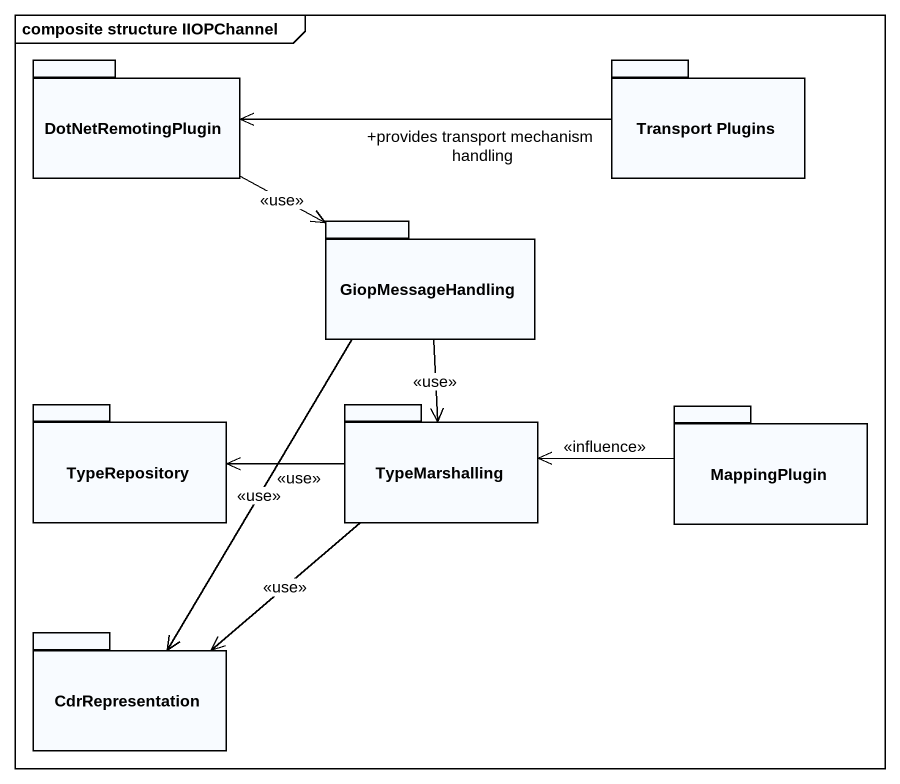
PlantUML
@startuml
mainframe composite structure IIOPChannel
package DotNetRemotingPlugin {
}
package "Transport Plugins" as Transport_Plugins {
}
package GiopMessageHandling {
}
package TypeRepository {
}
package TypeMarshalling {
}
package MappingPlugin {
}
package CdrRepresentation {
}
DotNetRemotingPlugin -right-> GiopMessageHandling : <<use>>
Transport_Plugins "+provides transport mechanism handling" -left-> DotNetRemotingPlugin
GiopMessageHandling --> TypeMarshalling : <<use>>
GiopMessageHandling --> CdrRepresentation : <<use>>
TypeMarshalling -left-> TypeRepository : <<use>>
TypeMarshalling --> CdrRepresentation : <<use>>
MappingPlugin -left-> TypeMarshalling : <<influence>>
@enduml
